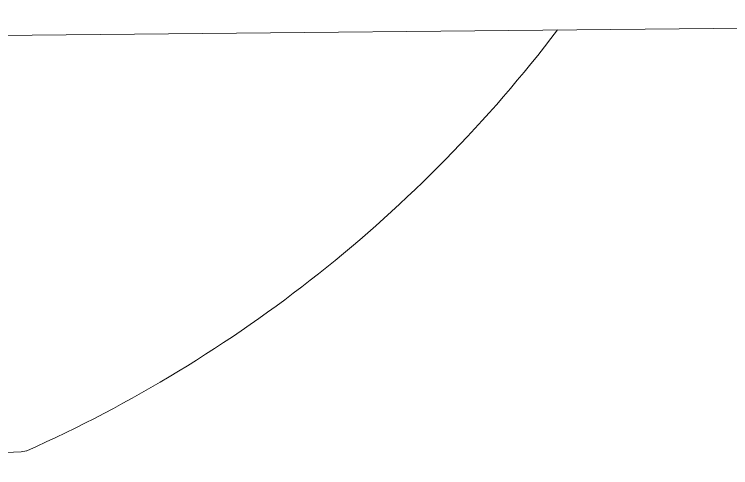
# Model space of a CAD drawing. Header units: metres. Extents: x -71 to 881, y -503 to 661.
# Drawn here: x 287.54 to 299.7, y -200.41 to -192.71 of the extents above; entities that cross this region are included whole.
import ezdxf

# ---------------------------------------------------------------- set-up
doc = ezdxf.new("R2010")
doc.units = ezdxf.units.M
doc.layers.add('04. Pisos', color=8, linetype='Continuous', lineweight=5)

msp = doc.modelspace()

# ---------------------------------------------------------------- linework, layer by layer
at = {"layer": '04. Pisos'}
msp.add_line((232.442, -201.879), (287.653, -200.141), dxfattribs=at)
for points in [[(271.608, -329.476), (324.775, -328.914), (324.032, -192.711), (114.552, -194.747), (114.709, -218.693), (92.831, -218.902), (93.348, -251.334)], [(287.749, -200.122), (287.653, -200.141)]]:
    msp.add_lwpolyline(points, dxfattribs=at)
for centre, radius, start, end in [((285.62, -180.715), 24.565, 296.4467, 330.3268), ((278.249, -178.9), 23.252, 294.1159, 322.7449)]:
    msp.add_arc(centre, radius, start, end, dxfattribs=at)

doc.saveas('drawing.dxf')
